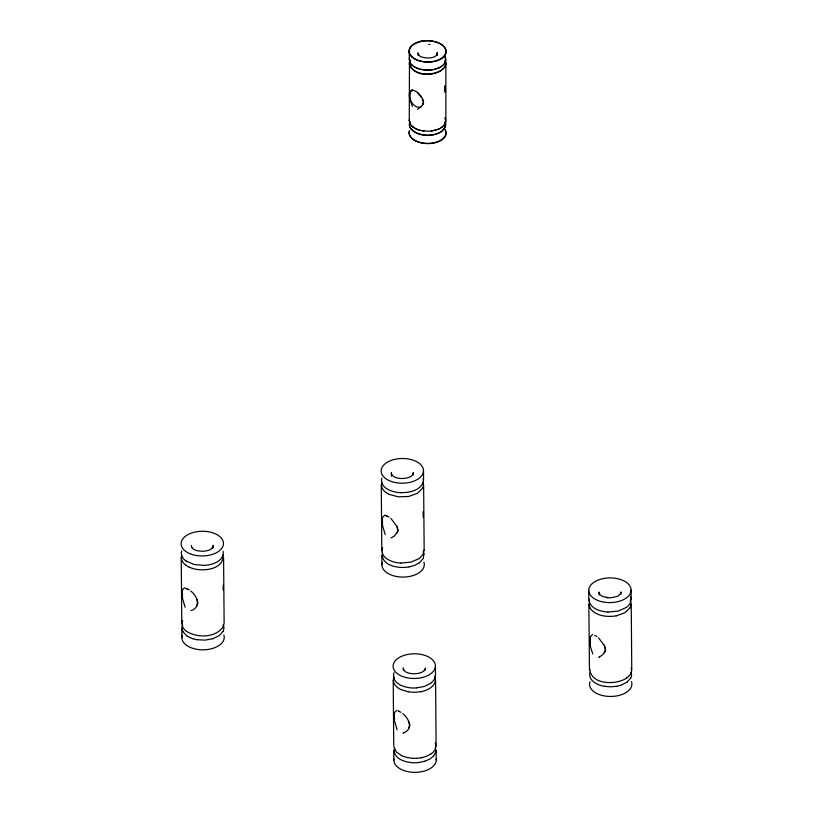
<?xml version="1.0" encoding="UTF-8"?>
<svg xmlns="http://www.w3.org/2000/svg" width="813" height="813" viewBox="0 0 813 813"><rect width="100%" height="100%" fill="white"/><g stroke="black" fill="none" stroke-linecap="round" stroke-linejoin="round"><path stroke-width="1.22" d="M445.128 86.208L445.128 92.194L445.087 85.7M382.323 520.676L382.496 517.383L385.027 514.985M394.264 715.948L394.437 712.655L396.968 710.257M409.955 94.369C411.154 84.013 424.122 96.696 423.522 102.875C419.295 114.694 405.951 99.857 410.067 91.828M213.219 547.708L213.301 545.289L213.25 545.919M413.268 474.944L413.339 472.536L413.116 473.827M425.199 670.227C426.439 664.251 423.522 672.9 424.66 669.983M620.868 594.344L620.949 591.925L620.329 594.1L617.545 596.336L609.933 597.951L602.321 596.417L599.781 594.496L598.937 592.047L599.11 595.086M437.059 54.928L437.16 52.408M437.12 55.467L437.221 52.957C436.876 60.253 420.575 58.14 419.295 55.518M223.951 624.191L223.097 627.026M410.169 62.723L409.366 58.485M410.047 123.657L409.274 120.639L409.467 62.479M409.274 120.639L409.366 119.602M445.707 62.825L445.788 64.634L444.477 67.642M435.301 676.711L433.796 680.288L430.697 683.337M435.341 676.314L435.341 674.861M589.019 599.211L589.019 600.665M631.559 671.233L631.264 667.778M409.437 62.825C411.866 77.469 436.947 77.56 444.62 67.083M409.437 123.942L409.63 126.777L410.667 128.759M445.768 63.444L445.433 65.436M445.707 121.411L445.107 117.621M445.768 124.562L445.433 126.554M605.563 650.197L604.516 645.735L598.48 637.758M223.158 589.964L223.179 585.248M423.207 517.2L423.146 511.753M397.882 530.767L396.917 526.336L390.87 518.359M382.425 517.627L382.486 525.361L385.189 534.517M394.366 712.91L394.427 720.643L397.13 729.8M592.636 634.384C586.854 638.459 590.939 648.388 592.799 653.916M181.716 550.899C180.293 554.801 182.803 558.877 186.014 561M181.726 555.32C180.364 559.222 182.874 563.216 186.055 565.35M213.087 546.539L213.24 545.96M381.734 478.217C379.61 488.166 392.506 492.424 400.342 492.648M381.795 482.495C380.372 486.408 382.882 490.452 386.094 492.587M382.384 552.891C380.667 566.143 399.518 568.866 409.142 566.874M423.075 482.627C419.406 490.991 408.644 492.851 400.463 492.648M423.238 481.977L423.238 478.633M589.771 668.662C590.492 685.135 616.498 685.268 626.874 677.91M589.984 672.29C587.809 680.644 597.667 685.318 604.415 686.324M631.274 672.422L631.549 671.304M409.467 62.418L410.169 60.396M441.703 127.407L444.477 124.674L445.788 121.665M409.366 62.571L409.61 61.595M409.366 123.688L410.047 121.706M409.732 122.519L409.366 125.751M605.553 650.319L605.197 651.376M590.025 637.026L590.096 644.78M397.75 531.316L394.59 535.737M182.386 590.37L183.403 588.582L184.988 587.738M410.453 91.026L412.364 89.511M213.067 546.58L212.041 548.257L212.498 547.677M182.61 620.593C180.618 624.577 183.159 629.181 186.604 631.396M182.64 624.943L181.939 628.043L182.844 631.599M223.138 631.376L224.042 627.809L223.169 624.323M413.055 473.959C411.408 479.497 393.746 480.524 391.551 473.908M382.649 547.83C379.224 558.043 392.953 562.962 400.931 563.043M422.587 488.217L423.4 485.859L423.116 482.333M394 672.717C390.636 684.566 407.425 688.814 416.286 687.91M394.041 677.066C391.48 682.442 396.348 687.676 401.022 689.607M394.63 747.462C391.307 760.114 409.691 763.996 418.949 762.472M589.699 601.183L588.988 604.283L589.872 607.778M630.197 607.616L631.101 604.049L630.39 600.959M631.254 672.493L630.055 674.8L626.945 677.849M630.786 678.012L631.589 675.654L631.284 672.056M409.63 61.544L410.047 60.589M445.107 62.54L445.524 61.575M445.412 65.497L444.945 66.554M445.412 126.615L444.985 127.611M223.057 627.097C214.988 637.951 197.559 638.083 186.675 631.457M223.097 631.437L219.266 635.624L213.026 638.652M422.547 488.288L417.333 493.369L408.665 496.458M630.156 607.687L624.933 612.758L616.274 615.858M630.746 678.083L626.986 682.198M445.087 62.581L443.613 64.623M444.376 63.688L445.676 60.701L445.107 56.493M444.376 124.806L445.87 120.639L445.87 63.597M444.62 128.2L442.282 130.73M422.516 105.243L423.482 102.296L422.262 98.871M604.923 651.904L602.189 655.136M190.831 591.112C197.62 596.163 201.218 607.392 190.994 610.654M402.811 713.631C408.969 718.499 413.532 729.007 403.817 732.787M396.592 533.531L398.024 530.391L397.313 527.088M604.211 652.9L605.583 649.109L604.14 645.166M196.563 606.264L197.915 602.992L197.274 599.842M408.553 728.783L409.996 725.125L408.472 721.029M433.542 756.131L435.931 751.537L435.321 747.238M421.297 106.655L417.404 109.379M212.213 548.043C208.514 552.596 193.85 552.24 191.726 547.2M424.193 670.562C420.524 675.014 405.921 674.871 403.705 669.719M433.481 756.192L429.864 759.037L425.006 761.181M442.699 65.507L443.664 64.552M443.563 68.455L440.433 70.873M394.122 536.113L391.886 537.505M419.345 558.46L423.146 554.273L423.99 549.974M419.386 562.809L423.177 558.622L423.99 553.917M431.286 753.732C434.721 751.486 437.292 746.883 435.28 742.889M626.356 607.453C629.801 605.207 632.341 600.594 630.36 596.61M442.79 65.386L441.164 66.636M441.774 127.295L442.79 126.503M441.774 131.381C432.486 137.072 416.866 137.427 410.199 127.671M601.529 655.685L599.486 656.904M419.274 558.511L411.053 562.118L401.053 563.043M419.305 562.86L414.732 565.309L409.254 566.854M430.626 683.398L424.274 686.467L416.408 687.9M626.284 607.514L618.063 611.112L608.073 612.047M431.215 753.793L426.632 756.232L421.164 757.787M626.914 682.259L620.665 685.298M441.723 66.219L439.03 67.825M440.514 128.108L439.111 128.911M440.433 128.22L441.723 127.336M440.514 66.991L437.679 68.404M439.64 71.29C430.351 75.538 415.189 75.579 409.722 65.436M391.033 537.891L391.592 537.657M402.974 733.174L403.533 732.94M598.642 657.29L599.191 657.056M439.101 67.713L434.538 69.369M437.679 129.521L439.101 128.83L438.248 129.277M437.74 129.419L431.124 131.086M212.915 638.693L205.059 640.126L196.878 639.699M620.563 685.329L616.864 686.253M424.894 761.212L419.081 762.462M436.205 68.831C428.736 71.178 420.047 70.568 413.431 66.219M434.579 130.395L436.205 129.948M420.606 691.731C427.547 690.786 437.973 685.268 434.731 676.833M434.477 130.415L429.355 131.239L422.262 130.741M408.553 496.479L398.34 496.834L389.183 494.375M616.163 615.878C607.098 617.28 595.39 616.203 589.903 607.839M420.494 691.761L414.386 692.32L408.268 691.822M616.752 686.274L610.634 686.833L604.526 686.345M421.053 757.807L416.998 758.295M432.882 69.623L427.577 70.081L420.575 69.278M204.429 565.381C212.193 564.974 224.368 561.072 223.199 551.387M204.307 565.381L194.307 564.557L186.086 561.051M416.876 758.305L412.994 758.326M607.941 612.047C600.736 611.539 591.203 609.089 589.059 601.142M412.872 758.326L406.876 757.482L401.683 755.704M428.766 44.4L429.945 44.502M606.366 597.667L607.596 597.84M424.03 131.086L420.575 130.395M385.84 515.706L389.112 517.017M185.801 588.46L189.236 589.882M196.766 639.679L193.067 638.805M408.156 691.802L401.124 689.648M192.478 568.409C203.057 571.813 224.103 569.669 223.047 555.015M420.616 130.497L417.404 129.419M386.571 515.828L387.079 515.97M186.533 588.582L187.041 588.724M399.02 711.253L398.248 711.029L401.053 712.3M192.366 568.368L189.144 567.128M192.955 638.764L189.734 637.524M419 68.932L415.971 67.682M419 130.05L415.971 128.8M594.689 635.37L596.874 636.528M416.032 128.911L413.431 127.336M389.092 494.334L386.165 492.648M189.043 567.088L186.126 565.401M189.632 637.483L186.716 635.807M401.581 755.663L396.368 751.984L393.949 746.944M414.64 66.991L415.514 67.52M414.64 128.108L415.514 128.637M412.364 65.386L413.512 66.331M412.364 126.503L413.37 127.295M413.512 127.448L411.439 125.619M186.644 635.746L182.884 631.66M411.439 64.501L412.455 65.507M411.896 64.969L410.067 62.581M411.896 126.086L410.067 123.698M418.949 55.182L417.923 52.794L418.034 55.304M417.404 92.418L421.297 97.397M411.226 129.145C419.284 138.139 446.367 137.966 445.433 122.58M396.846 526.224L397.252 526.946M196.868 599.09L197.234 599.73M445.148 57.022L445.687 58.699M445.148 118.139L445.687 119.826M409.732 126.615L410.148 127.56M445.148 60.792L445.788 62.571M445.107 60.589L445.524 61.544L445.87 59.461M445.107 121.706L445.524 122.661M409.732 61.717L409.996 62.327M410.169 123.84L409.722 122.773M423.207 551.56L423.99 553.846M403.756 669.79L403.278 667.93L403.4 670.349M191.766 547.271L191.299 545.411M185.151 607.281L182.447 598.114L182.376 590.38L182.447 598.144M412.364 106.473L410.413 100.375M445.433 61.463L445.87 63.536M445.412 122.519L445.788 123.688M391.388 473.278L391.541 473.867M382.486 525.361L382.323 520.808M394.427 720.643L394.264 716.08M410.067 98.546L409.945 94.481M409.386 59.674L409.467 60.64M409.274 63.597L409.366 64.634M409.386 120.791L409.437 121.411M391.388 473.237L391.338 472.648L391.52 476.276M631.112 590.147A21.179 12.347 -0.5 0 1 599.333 601.01A21.179 12.347 -0.5 0 1 599.344 579.618A21.179 12.347 -0.5 0 1 631.112 590.147L631.183 599.527M631.223 604.232L631.772 669.922M588.754 590.38L588.825 599.76M588.866 604.466L589.425 670.156M435.443 666.02A21.179 12.347 -0.5 0 1 403.675 676.883A21.179 12.347 -0.5 0 1 403.685 655.502A21.179 12.347 -0.5 0 1 435.443 666.02L435.524 675.41M435.565 680.105L436.114 745.806M436.154 750.511L436.235 759.891M423.502 470.747A21.179 12.347 -0.5 0 1 392.344 481.804A21.199 12.358 -0.5 0 1 383.645 476.784A21.179 12.347 -0.5 0 1 383.655 465.138A21.199 12.358 -0.5 0 1 392.344 460.016A21.179 12.347 -0.5 0 1 423.502 470.747L423.583 480.127M423.624 484.833L424.173 550.523M393.207 680.339L393.756 746.039M393.797 750.745L393.878 760.125M381.267 485.066L381.815 550.757M381.856 555.462L381.937 564.842M223.575 557.586L224.134 623.286M181.228 557.82L181.777 623.52M181.817 628.225L181.888 637.605M409.274 51.371L409.274 59.522M382.344 562.433A21.179 12.347 -0.5 0 0 401.033 577.027A21.179 12.347 -0.5 0 0 424.295 564.608A21.179 12.347 -0.5 0 0 423.888 562.2M631.488 681.589A21.179 12.347 -0.5 0 1 610.715 696.467A21.179 12.347 -0.5 0 1 589.943 681.822M436.134 758.671A21.179 12.347 -0.5 0 1 415.057 772.35A21.179 12.347 -0.5 0 1 393.98 758.905M223.839 634.963A21.179 12.347 -0.5 0 1 203.067 649.831A21.179 12.347 -0.5 0 1 182.295 635.187M443.756 46.422A19.207 11.087 0 0 0 432.699 41.158A18.963 10.955 0 0 0 430.931 40.884A18.689 10.793 0 0 0 427.303 40.65A18.323 10.579 0 0 0 421.917 41.067M412.282 57.195A19.4 11.199 0 0 0 419.061 60.751A19.207 11.087 0 0 0 422.445 61.585A18.963 10.955 0 0 0 424.223 61.859A18.689 10.793 0 0 0 427.851 62.093A18.323 10.579 0 0 0 431.469 61.92A18.089 10.447 0 0 0 434.935 61.341A17.815 10.284 0 0 0 444.843 55.63A18.089 10.447 0 0 0 445.433 54.644A18.323 10.579 0 0 0 446.083 52.581A18.689 10.793 0 0 0 446.032 50.477A18.963 10.955 0 0 0 445.27 48.414A19.207 11.087 0 0 0 443.827 46.463M445.087 129.795A18.303 10.569 0 0 1 429.366 143.373A18.303 10.569 0 0 1 409.366 131.828M420.209 41.402A17.815 10.284 0 0 0 410.311 47.124A18.089 10.447 0 0 0 409.305 49.126A18.323 10.579 0 0 0 409 51.209A18.689 10.793 0 0 0 409.406 53.312A18.963 10.955 0 0 0 410.524 55.325A19.207 11.087 0 0 0 412.343 57.235M420.351 41.321A18.089 10.447 0 0 1 422.059 40.985M409.305 130.619A18.323 10.579 0 0 0 409 132.702A18.689 10.793 0 0 0 409.406 134.795A18.963 10.955 0 0 0 410.524 136.818A19.207 11.087 0 0 0 412.343 138.728A19.4 11.199 0 0 0 419.061 142.245A19.207 11.087 0 0 0 422.445 143.078A18.963 10.955 0 0 0 426.032 143.525A18.689 10.793 0 0 0 427.851 143.586A18.323 10.579 0 0 0 433.227 143.169A18.089 10.447 0 0 0 434.935 142.834A17.815 10.284 0 0 0 444.091 138.058A18.089 10.447 0 0 0 445.849 135.11A18.323 10.579 0 0 0 446.083 134.074A18.689 10.793 0 0 0 446.032 131.97A18.963 10.955 0 0 0 445.27 129.907M191.695 554.364A21.179 12.347 -0.5 0 0 223.463 543.501A21.179 12.347 -0.5 0 0 191.695 532.982A21.179 12.347 -0.5 0 0 191.695 554.364M418.421 60.518A18.303 10.569 0 0 0 445.87 51.371A18.303 10.569 0 0 0 418.431 42.225A18.303 10.569 0 0 0 418.421 60.518"/></g></svg>
